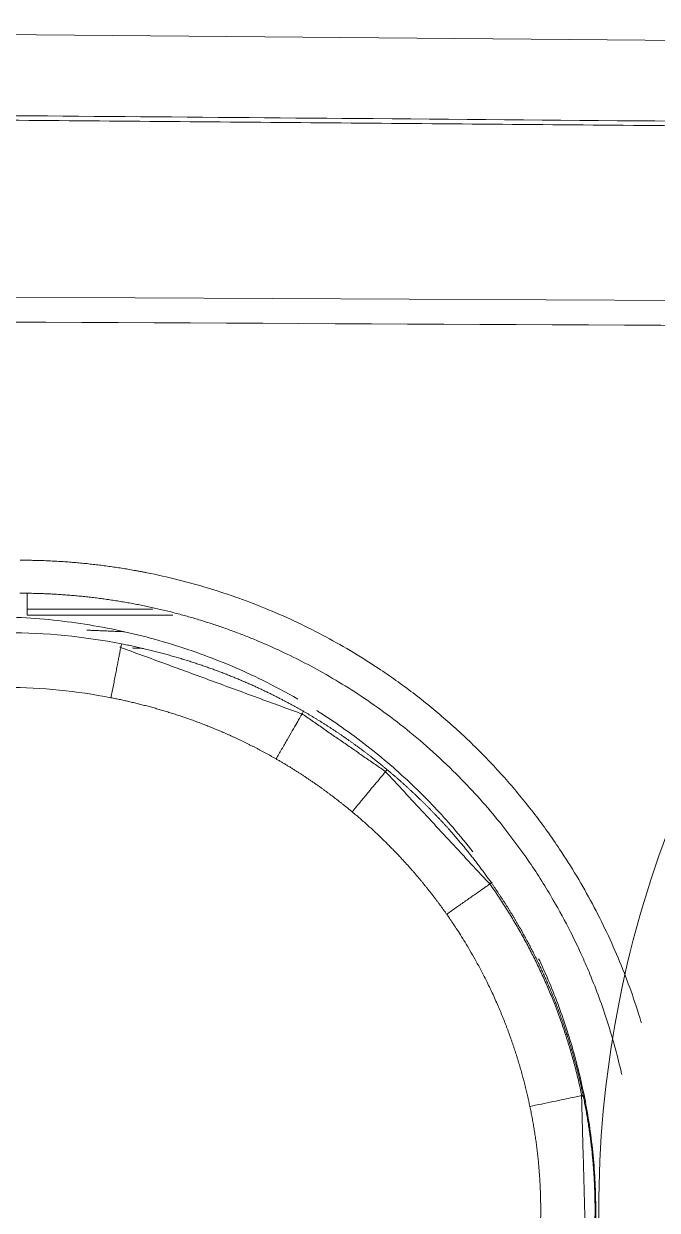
# Model space of a CAD drawing. Header units: millimetres. Extents: x 14183 to 14777, y -4239 to -3399.
# Drawn here: x 14385.709 to 14388.2, y -3481.862 to -3477.199 of the extents above; entities that cross this region are included whole.
import ezdxf

# ---------------------------------------------------------------- set-up
doc = ezdxf.new("R2010")
doc.units = ezdxf.units.MM
doc.header["$LTSCALE"] = 0.1
doc.layers.get('0').update_dxf_attribs({"lineweight": 15})

msp = doc.modelspace()

# ---------------------------------------------------------------- linework, layer by layer
at = {"linetype": 'Continuous', "lineweight": 18, "extrusion": (-1.22465e-16, -1, 0)}
for p, q in [((14390.9568, -3477.2877), (14380.8195, -3477.1992)), ((14385.7232, -3479.44), (14385.7232, -3479.5233)), ((14385.7232, -3479.4998), (14386.2174, -3479.4998)), ((14385.7232, -3479.5233), (14386.2956, -3479.5233))]:
    msp.add_line(p, q, dxfattribs=at)
at = {"linetype": 'Continuous', "lineweight": 13, "extrusion": (-1.22465e-16, -1, 0)}
msp.add_line((14380.8195, -3478.25), (14389.9312, -3478.2944), dxfattribs=at)
at = {"linetype": 'Continuous', "lineweight": 18}
msp.add_arc((14392.1945, -3481.8623), 4.225, 158.7413, 201.2587, dxfattribs=at)
for points, knots in [([(14380.8195, -3477.5205), (14381.0239, -3477.5222), (14381.5362, -3477.5264), (14382.4594, -3477.5341), (14383.6924, -3477.5443), (14385.2681, -3477.5573), (14387.2198, -3477.5734), (14389.1615, -3477.5894), (14390.4527, -3477.6001), (14390.9568, -3477.6043)], [0, 0, 0, 0, 0.060512, 0.151583, 0.273211, 0.425399, 0.61789, 0.850803, 1, 1, 1, 1]), ([(14388.0602, -3481.3293), (14388.0588, -3481.3234), (14388.0429, -3481.2538), (14388.006, -3481.1204), (14387.9519, -3480.9727), (14387.9011, -3480.8553), (14387.8545, -3480.7576), (14387.7867, -3480.6328), (14387.693, -3480.4843), (14387.5676, -3480.3166), (14387.4346, -3480.1695), (14387.3083, -3480.0505), (14387.2046, -3479.9633), (14387.1015, -3479.8858), (14387, -3479.8175), (14386.9009, -3479.7576), (14386.8049, -3479.7056), (14386.7127, -3479.6606), (14386.6445, -3479.6308), (14386.5996, -3479.6125), (14386.5768, -3479.6034), (14386.5539, -3479.5946), (14386.5309, -3479.586), (14386.5079, -3479.5777), (14386.4848, -3479.5696), (14386.4617, -3479.5618), (14386.4386, -3479.5542), (14386.4155, -3479.5469), (14386.3923, -3479.5398), (14386.369, -3479.5329), (14386.3458, -3479.5263), (14386.3225, -3479.52), (14386.2992, -3479.5138), (14386.2759, -3479.508), (14386.2526, -3479.5023), (14386.2293, -3479.4969), (14386.2059, -3479.4918), (14386.1825, -3479.4868), (14386.1592, -3479.4822), (14386.1358, -3479.4777), (14386.1125, -3479.4735), (14386.0891, -3479.4695), (14386.0657, -3479.4658), (14386.0424, -3479.4623), (14386.019, -3479.459), (14385.9957, -3479.456), (14385.9724, -3479.4532), (14385.9491, -3479.4506), (14385.9258, -3479.4483), (14385.9025, -3479.4462), (14385.8793, -3479.4443), (14385.8561, -3479.4426), (14385.8329, -3479.4412), (14385.8097, -3479.44), (14385.7866, -3479.439), (14385.7635, -3479.4382), (14385.7405, -3479.4377), (14385.7175, -3479.4373), (14385.7021, -3479.4373), (14385.6945, -3479.4373)], [0, 0, 0, 0, 0.005596, 0.065412, 0.126836, 0.149641, 0.18273, 0.226099, 0.279748, 0.343673, 0.417871, 0.461291, 0.502701, 0.5421, 0.579489, 0.614866, 0.648233, 0.679589, 0.708935, 0.716466, 0.723984, 0.731489, 0.73898, 0.746459, 0.753925, 0.761378, 0.768817, 0.776244, 0.783657, 0.791058, 0.798445, 0.80582, 0.813181, 0.820529, 0.827865, 0.835187, 0.842496, 0.849792, 0.857075, 0.864345, 0.871602, 0.878846, 0.886077, 0.893295, 0.9005, 0.907692, 0.914871, 0.922036, 0.929189, 0.936329, 0.943455, 0.950569, 0.95767, 0.964757, 0.971832, 0.978893, 0.985942, 0.992978, 1, 1, 1, 1]), ([(14385.5749, -3479.5296), (14385.6715, -3479.5296), (14385.8634, -3479.5416), (14386.1419, -3479.5919), (14386.3182, -3479.6446), (14386.4881, -3479.7058), (14386.57, -3479.7406), (14386.6956, -3479.8025), (14386.7417, -3479.8273), (14386.7865, -3479.8532)], [0, 0, 0, 0, 0.216943, 0.433887, 0.65083, 0.65083, 0.867773, 0.867773, 1, 1, 1, 1]), ([(14386.0939, -3479.6363), (14386.0977, -3479.6371), (14386.1053, -3479.6386), (14386.1166, -3479.6409), (14386.1279, -3479.6432), (14386.139, -3479.6456), (14386.1501, -3479.648), (14386.1612, -3479.6505), (14386.1721, -3479.653), (14386.183, -3479.6555), (14386.1938, -3479.6581), (14386.2046, -3479.6607), (14386.2152, -3479.6633), (14386.2258, -3479.666), (14386.2364, -3479.6687), (14386.2468, -3479.6714), (14386.2572, -3479.6742), (14386.2675, -3479.677), (14386.2777, -3479.6798), (14386.2879, -3479.6827), (14386.298, -3479.6856), (14386.308, -3479.6885), (14386.3179, -3479.6914), (14386.3278, -3479.6944), (14386.3376, -3479.6973), (14386.3473, -3479.7003), (14386.357, -3479.7034), (14386.3666, -3479.7064), (14386.3761, -3479.7095), (14386.3855, -3479.7126), (14386.3949, -3479.7157), (14386.4042, -3479.7188), (14386.4134, -3479.722), (14386.4226, -3479.7252), (14386.4316, -3479.7283), (14386.4406, -3479.7315), (14386.4496, -3479.7348), (14386.4584, -3479.738), (14386.4672, -3479.7412), (14386.476, -3479.7445), (14386.4846, -3479.7478), (14386.4932, -3479.751), (14386.5017, -3479.7543), (14386.5101, -3479.7576), (14386.5185, -3479.761), (14386.5268, -3479.7643), (14386.535, -3479.7676), (14386.5432, -3479.771), (14386.5513, -3479.7743), (14386.5593, -3479.7777), (14386.5672, -3479.781), (14386.5751, -3479.7844), (14386.5829, -3479.7878), (14386.5906, -3479.7912), (14386.5983, -3479.7945), (14386.6059, -3479.7979), (14386.6135, -3479.8013), (14386.6209, -3479.8047), (14386.6283, -3479.8081), (14386.6357, -3479.8115), (14386.6429, -3479.8149), (14386.6501, -3479.8183), (14386.6573, -3479.8217), (14386.6643, -3479.8251), (14386.6713, -3479.8285), (14386.6782, -3479.8319), (14386.6851, -3479.8353), (14386.6919, -3479.8386), (14386.6987, -3479.842), (14386.7053, -3479.8454), (14386.7119, -3479.8488), (14386.7185, -3479.8521), (14386.725, -3479.8555), (14386.7314, -3479.8588), (14386.7377, -3479.8622), (14386.744, -3479.8655), (14386.7503, -3479.8689), (14386.7564, -3479.8722), (14386.7625, -3479.8755), (14386.7686, -3479.8788), (14386.7746, -3479.8821), (14386.7805, -3479.8854), (14386.7863, -3479.8887), (14386.7921, -3479.8919), (14386.7979, -3479.8952), (14386.8036, -3479.8984), (14386.8073, -3479.9006), (14386.8092, -3479.9017)], [0, 0, 0, 0, 0.01515, 0.03022, 0.045209, 0.060117, 0.074945, 0.089692, 0.104358, 0.118943, 0.133446, 0.147869, 0.162211, 0.176472, 0.190651, 0.204749, 0.218766, 0.232702, 0.246556, 0.260329, 0.274021, 0.287631, 0.30116, 0.314607, 0.327973, 0.341258, 0.354461, 0.367583, 0.380623, 0.393583, 0.406461, 0.419257, 0.431972, 0.444606, 0.457159, 0.469631, 0.482022, 0.494331, 0.506559, 0.518707, 0.530773, 0.542759, 0.554664, 0.566488, 0.578231, 0.589894, 0.601476, 0.612978, 0.6244, 0.635741, 0.647002, 0.658183, 0.669283, 0.680304, 0.691245, 0.702107, 0.712888, 0.72359, 0.734213, 0.744756, 0.75522, 0.765605, 0.775911, 0.786138, 0.796287, 0.806357, 0.816349, 0.826262, 0.836098, 0.845856, 0.855537, 0.865139, 0.874665, 0.884114, 0.893485, 0.90278, 0.911998, 0.92114, 0.930206, 0.939195, 0.948108, 0.956946, 0.965707, 0.974393, 0.983004, 0.99154, 1, 1, 1, 1]), ([(14386.8092, -3479.9017), (14386.8126, -3479.9036), (14386.8193, -3479.9075), (14386.8294, -3479.9134), (14386.8395, -3479.9194), (14386.8495, -3479.9254), (14386.8595, -3479.9315), (14386.8694, -3479.9375), (14386.8793, -3479.9437), (14386.8891, -3479.9499), (14386.8989, -3479.9561), (14386.9087, -3479.9623), (14386.9184, -3479.9686), (14386.9281, -3479.975), (14386.9377, -3479.9814), (14386.9473, -3479.9878), (14386.9568, -3479.9942), (14386.9663, -3480.0007), (14386.9758, -3480.0073), (14386.9852, -3480.0139), (14386.9945, -3480.0205), (14387.0038, -3480.0271), (14387.0131, -3480.0338), (14387.0223, -3480.0405), (14387.0315, -3480.0473), (14387.0406, -3480.0541), (14387.0497, -3480.0609), (14387.0587, -3480.0678), (14387.0677, -3480.0746), (14387.0767, -3480.0816), (14387.0856, -3480.0885), (14387.0944, -3480.0955), (14387.1032, -3480.1025), (14387.112, -3480.1096), (14387.1207, -3480.1167), (14387.1293, -3480.1238), (14387.1351, -3480.1285), (14387.1379, -3480.1309)], [0, 0, 0, 0, 0.029198, 0.058362, 0.087492, 0.116589, 0.145651, 0.174679, 0.203672, 0.232631, 0.261554, 0.290441, 0.319293, 0.348108, 0.376887, 0.405629, 0.434334, 0.463002, 0.491631, 0.520222, 0.548774, 0.577287, 0.605761, 0.634195, 0.662589, 0.690941, 0.719253, 0.747523, 0.77575, 0.803936, 0.832078, 0.860177, 0.888231, 0.916241, 0.944207, 0.972126, 1, 1, 1, 1]), ([(14386.861, -3479.8983), (14386.8642, -3479.9003), (14386.938, -3479.9471), (14387.0741, -3480.0443), (14387.1912, -3480.1468), (14387.2729, -3480.2253), (14387.2991, -3480.2517), (14387.3494, -3480.3049), (14387.3736, -3480.3317), (14387.4241, -3480.3903), (14387.4501, -3480.4222), (14387.4748, -3480.4542)], [0, 0, 0, 0, 0.012658, 0.287837, 0.563016, 0.563016, 0.700605, 0.700605, 0.838195, 0.838195, 1, 1, 1, 1]), ([(14387.1379, -3480.1309), (14387.141, -3480.1334), (14387.147, -3480.1385), (14387.1559, -3480.146), (14387.1648, -3480.1536), (14387.1736, -3480.1612), (14387.1823, -3480.1688), (14387.1909, -3480.1764), (14387.1995, -3480.184), (14387.208, -3480.1917), (14387.2164, -3480.1993), (14387.2248, -3480.207), (14387.2331, -3480.2147), (14387.2413, -3480.2223), (14387.2494, -3480.23), (14387.2575, -3480.2377), (14387.2655, -3480.2454), (14387.2735, -3480.2531), (14387.2813, -3480.2608), (14387.2891, -3480.2685), (14387.2968, -3480.2762), (14387.3045, -3480.2839), (14387.312, -3480.2917), (14387.3196, -3480.2994), (14387.327, -3480.3071), (14387.3344, -3480.3148), (14387.3417, -3480.3225), (14387.3489, -3480.3302), (14387.3561, -3480.338), (14387.3631, -3480.3457), (14387.3702, -3480.3534), (14387.3771, -3480.3611), (14387.384, -3480.3688), (14387.3909, -3480.3765), (14387.3976, -3480.3842), (14387.4043, -3480.3919), (14387.411, -3480.3997), (14387.4176, -3480.4074), (14387.4241, -3480.4151), (14387.4305, -3480.4228), (14387.4369, -3480.4304), (14387.4432, -3480.4381), (14387.4495, -3480.4458), (14387.4557, -3480.4535), (14387.4619, -3480.4612), (14387.468, -3480.4689), (14387.474, -3480.4765), (14387.48, -3480.4842), (14387.4859, -3480.4919), (14387.4918, -3480.4995), (14387.4976, -3480.5072), (14387.5034, -3480.5148), (14387.5091, -3480.5225), (14387.5148, -3480.5301), (14387.5204, -3480.5377), (14387.5259, -3480.5453), (14387.5314, -3480.553), (14387.5369, -3480.5606), (14387.5423, -3480.5682), (14387.5458, -3480.5733), (14387.5476, -3480.5758)], [0, 0, 0, 0, 0.019384, 0.038691, 0.057923, 0.077077, 0.096156, 0.115157, 0.134082, 0.152929, 0.171699, 0.190392, 0.209008, 0.227545, 0.246005, 0.264387, 0.28269, 0.300915, 0.319062, 0.33713, 0.355119, 0.373029, 0.39086, 0.408611, 0.426283, 0.443876, 0.461389, 0.478825, 0.496183, 0.513464, 0.53067, 0.547801, 0.564858, 0.581842, 0.598753, 0.615592, 0.632361, 0.649059, 0.665687, 0.682247, 0.698739, 0.715163, 0.73152, 0.747812, 0.764038, 0.780199, 0.796296, 0.81233, 0.828301, 0.844209, 0.860056, 0.875842, 0.891568, 0.907233, 0.92284, 0.938387, 0.953876, 0.969308, 0.984682, 1, 1, 1, 1]), ([(14387.5476, -3480.5758), (14387.5497, -3480.5789), (14387.554, -3480.585), (14387.5603, -3480.5942), (14387.5666, -3480.6034), (14387.5728, -3480.6125), (14387.579, -3480.6217), (14387.5851, -3480.6309), (14387.5911, -3480.6401), (14387.597, -3480.6493), (14387.6029, -3480.6585), (14387.6088, -3480.6677), (14387.6146, -3480.6769), (14387.6203, -3480.686), (14387.6259, -3480.6952), (14387.6315, -3480.7044), (14387.6371, -3480.7136), (14387.6426, -3480.7228), (14387.648, -3480.7321), (14387.6534, -3480.7413), (14387.6587, -3480.7505), (14387.664, -3480.7598), (14387.6692, -3480.769), (14387.6744, -3480.7783), (14387.6795, -3480.7876), (14387.6846, -3480.7969), (14387.6896, -3480.8062), (14387.6945, -3480.8155), (14387.6995, -3480.8248), (14387.7043, -3480.8342), (14387.7091, -3480.8436), (14387.7139, -3480.853), (14387.7186, -3480.8624), (14387.7233, -3480.8719), (14387.7279, -3480.8813), (14387.7325, -3480.8908), (14387.737, -3480.9003), (14387.7415, -3480.9099), (14387.746, -3480.9194), (14387.7504, -3480.929), (14387.7547, -3480.9387), (14387.759, -3480.9483), (14387.7633, -3480.958), (14387.7675, -3480.9677), (14387.7717, -3480.9774), (14387.7759, -3480.9872), (14387.78, -3480.997), (14387.784, -3481.0069), (14387.7881, -3481.0167), (14387.7921, -3481.0266), (14387.796, -3481.0366), (14387.7999, -3481.0465), (14387.8038, -3481.0565), (14387.8076, -3481.0666), (14387.8114, -3481.0766), (14387.8151, -3481.0867), (14387.8188, -3481.0968), (14387.8224, -3481.107), (14387.826, -3481.1171), (14387.8296, -3481.1273), (14387.8331, -3481.1375), (14387.8366, -3481.1478), (14387.84, -3481.158), (14387.8434, -3481.1683), (14387.8467, -3481.1786), (14387.85, -3481.189), (14387.8533, -3481.1993), (14387.8565, -3481.2097), (14387.8596, -3481.2201), (14387.8627, -3481.2305), (14387.8658, -3481.241), (14387.8688, -3481.2515), (14387.8718, -3481.2619), (14387.8747, -3481.2724), (14387.8775, -3481.283), (14387.8803, -3481.2935), (14387.8831, -3481.3041), (14387.8858, -3481.3146), (14387.8885, -3481.3252), (14387.8911, -3481.3358), (14387.8937, -3481.3464), (14387.8962, -3481.3571), (14387.8987, -3481.3677), (14387.9011, -3481.3784), (14387.9035, -3481.3891), (14387.9058, -3481.3998), (14387.9073, -3481.4069), (14387.908, -3481.4105)], [0, 0, 0, 0, 0.012237, 0.024433, 0.036588, 0.048704, 0.060781, 0.072819, 0.084819, 0.096781, 0.108706, 0.120596, 0.132451, 0.144275, 0.156068, 0.167832, 0.179569, 0.191281, 0.202968, 0.214633, 0.226276, 0.237901, 0.249507, 0.261097, 0.272673, 0.284235, 0.295785, 0.307326, 0.318857, 0.330381, 0.3419, 0.353413, 0.364924, 0.376434, 0.387943, 0.399454, 0.410967, 0.422484, 0.434007, 0.445536, 0.457074, 0.468621, 0.480178, 0.491748, 0.503331, 0.514928, 0.526542, 0.538171, 0.549817, 0.561479, 0.573156, 0.584847, 0.596553, 0.608273, 0.620005, 0.631751, 0.643509, 0.655279, 0.66706, 0.678852, 0.690655, 0.702468, 0.714291, 0.726123, 0.737965, 0.749814, 0.761672, 0.773538, 0.785411, 0.797291, 0.809178, 0.821071, 0.83297, 0.844875, 0.856784, 0.868699, 0.880619, 0.892543, 0.90447, 0.916402, 0.928337, 0.940274, 0.952215, 0.964158, 0.976104, 0.988051, 1, 1, 1, 1]), ([(14387.7333, -3480.8736), (14387.7447, -3480.8975), (14387.7556, -3480.9217), (14387.7792, -3480.9764), (14387.7917, -3481.0071), (14387.8275, -3481.1007), (14387.8708, -3481.2298), (14387.9199, -3481.4338), (14387.9405, -3481.5748), (14387.9509, -3481.6819), (14387.9535, -3481.7179), (14387.9561, -3481.772), (14387.9567, -3481.7901), (14387.9573, -3481.8173), (14387.9576, -3481.8309), (14387.9577, -3481.8468), (14387.9577, -3481.8547), (14387.9577, -3481.8587), (14387.9577, -3481.8604), (14387.9577, -3481.8616), (14387.9577, -3481.8621), (14387.9575, -3481.9738), (14387.949, -3482.0867), (14387.9321, -3482.1996)], [0, 0, 0, 0, 0.063856, 0.063856, 0.14192, 0.14192, 0.298048, 0.454176, 0.610304, 0.610304, 0.688368, 0.688368, 0.7274, 0.7274, 0.746916, 0.756674, 0.761553, 0.763993, 0.765213, 0.765213, 0.766432, 0.766432, 1, 1, 1, 1])]:
    msp.add_open_spline(points, degree=3, knots=knots, dxfattribs=at)
for points, degree in [([(14390.9568, -3477.6224), (14380.8195, -3477.5383)], 1), ([(14385.6437, -3479.5923), (14385.7953, -3479.5923), (14385.9467, -3479.6076), (14386.0939, -3479.6363)], 3), ([(14386.1058, -3479.5886), (14385.9574, -3479.5825)], 1), ([(14386.8075, -3479.9135), (14386.0867, -3479.649)], 1), ([(14386.1796, -3479.6542), (14386.1375, -3479.6525)], 1), ([(14386.0523, -3479.848), (14385.9178, -3479.8217), (14385.7807, -3479.8078), (14385.6437, -3479.8077)], 3), ([(14387.1336, -3480.1397), (14386.8014, -3479.91)], 1), ([(14387.5436, -3480.5829), (14387.129, -3480.1359)], 1), ([(14387.9041, -3481.4169), (14387.8091, -3480.958), (14387.5384, -3480.5754)], 2), ([(14387.9232, -3482.2022), (14387.902, -3481.4068)], 1)]:
    msp.add_open_spline(points, degree=degree, dxfattribs=at)
at = {"linetype": 'Continuous', "lineweight": 13}
for points in [[(14389.9194, -3478.3926), (14386.8861, -3478.3778), (14383.8528, -3478.363), (14380.8195, -3478.3482)], [(14387.6989, -3481.4543), (14387.7137, -3481.4511), (14387.7441, -3481.4448), (14387.7899, -3481.4352), (14387.8324, -3481.4262), (14387.8682, -3481.4187), (14387.8946, -3481.4132), (14387.9099, -3481.41), (14387.9143, -3481.4091), (14387.9109, -3481.4098), (14387.908, -3481.4105)]]:
    msp.add_open_spline(points, degree=3, dxfattribs=at)
for points, knots in [([(14385.6956, -3479.3076), (14385.6997, -3479.3076), (14385.7081, -3479.3076), (14385.7206, -3479.3077), (14385.7331, -3479.3079), (14385.7457, -3479.3081), (14385.7582, -3479.3084), (14385.7707, -3479.3087), (14385.7832, -3479.3091), (14385.7957, -3479.3096), (14385.8082, -3479.3101), (14385.8207, -3479.3107), (14385.8332, -3479.3113), (14385.8456, -3479.312), (14385.8581, -3479.3128), (14385.8706, -3479.3136), (14385.883, -3479.3145), (14385.8955, -3479.3155), (14385.9079, -3479.3165), (14385.9204, -3479.3175), (14385.9328, -3479.3187), (14385.9453, -3479.3199), (14385.9577, -3479.3211), (14385.9701, -3479.3225), (14385.9826, -3479.3238), (14385.995, -3479.3253), (14386.0074, -3479.3268), (14386.0198, -3479.3283), (14386.0322, -3479.33), (14386.0446, -3479.3317), (14386.057, -3479.3334), (14386.0694, -3479.3352), (14386.0818, -3479.3371), (14386.0941, -3479.339), (14386.1065, -3479.341), (14386.1189, -3479.3431), (14386.1313, -3479.3452), (14386.1436, -3479.3474), (14386.156, -3479.3496), (14386.1683, -3479.3519), (14386.1807, -3479.3543), (14386.2299, -3479.3639), (14386.3154, -3479.3831), (14386.4361, -3479.4165), (14386.5549, -3479.4559), (14386.6717, -3479.501), (14386.7861, -3479.5518), (14386.8978, -3479.6082), (14387.0067, -3479.6701), (14387.1244, -3479.7448), (14387.249, -3479.8342), (14387.3781, -3479.9403), (14387.4999, -3480.0545), (14387.6139, -3480.1764), (14387.7198, -3480.3057), (14387.809, -3480.4306), (14387.8836, -3480.5486), (14387.9454, -3480.6577), (14388.0017, -3480.7696), (14388.0524, -3480.8841), (14388.0974, -3481.001), (14388.124, -3481.0818), (14388.1365, -3481.1233), (14388.137, -3481.1249)], [0, 0, 0, 0, 0.003843, 0.007685, 0.011526, 0.015365, 0.019203, 0.023041, 0.026877, 0.030712, 0.034546, 0.03838, 0.042213, 0.046046, 0.049878, 0.05371, 0.057542, 0.061374, 0.065205, 0.069037, 0.072869, 0.076701, 0.080533, 0.084366, 0.088199, 0.092033, 0.095867, 0.099703, 0.103539, 0.107376, 0.111214, 0.115054, 0.118894, 0.122737, 0.12658, 0.130425, 0.134272, 0.13812, 0.14197, 0.145822, 0.149677, 0.153533, 0.191967, 0.230307, 0.268645, 0.307077, 0.345435, 0.383756, 0.422135, 0.460664, 0.511984, 0.563122, 0.614299, 0.665435, 0.716592, 0.767989, 0.806545, 0.844962, 0.883333, 0.921749, 0.960138, 0.998505, 1, 1, 1, 1]), ([(14386.7015, -3480.0885), (14386.6981, -3480.0866), (14386.6913, -3480.0827), (14386.6812, -3480.077), (14386.671, -3480.0713), (14386.6609, -3480.0658), (14386.6507, -3480.0603), (14386.6406, -3480.0549), (14386.6304, -3480.0495), (14386.6203, -3480.0442), (14386.6101, -3480.039), (14386.6, -3480.0339), (14386.5898, -3480.0289), (14386.5797, -3480.0239), (14386.5696, -3480.019), (14386.5594, -3480.0141), (14386.5493, -3480.0094), (14386.5392, -3480.0047), (14386.5291, -3480), (14386.519, -3479.9955), (14386.5089, -3479.991), (14386.4988, -3479.9866), (14386.4887, -3479.9822), (14386.4787, -3479.9779), (14386.4686, -3479.9737), (14386.4586, -3479.9696), (14386.4485, -3479.9655), (14386.4385, -3479.9614), (14386.4285, -3479.9575), (14386.4185, -3479.9536), (14386.4085, -3479.9497), (14386.3986, -3479.946), (14386.3886, -3479.9423), (14386.3787, -3479.9386), (14386.3687, -3479.935), (14386.3588, -3479.9315), (14386.3489, -3479.928), (14386.3391, -3479.9246), (14386.3292, -3479.9213), (14386.3194, -3479.918), (14386.3095, -3479.9148), (14386.2997, -3479.9116), (14386.2899, -3479.9085), (14386.2802, -3479.9054), (14386.2704, -3479.9024), (14386.2607, -3479.8995), (14386.251, -3479.8966), (14386.2413, -3479.8938), (14386.2316, -3479.891), (14386.222, -3479.8883), (14386.2123, -3479.8856), (14386.2027, -3479.883), (14386.1931, -3479.8804), (14386.1836, -3479.8779), (14386.174, -3479.8755), (14386.1645, -3479.873), (14386.155, -3479.8707), (14386.1456, -3479.8684), (14386.1361, -3479.8661), (14386.1267, -3479.8639), (14386.1173, -3479.8618), (14386.108, -3479.8597), (14386.0986, -3479.8576), (14386.0893, -3479.8556), (14386.08, -3479.8536), (14386.0708, -3479.8517), (14386.0615, -3479.8498), (14386.0554, -3479.8486), (14386.0523, -3479.848)], [0, 0, 0, 0, 0.016808, 0.033565, 0.05027, 0.066923, 0.083525, 0.100076, 0.116575, 0.133023, 0.14942, 0.165765, 0.182058, 0.198301, 0.214492, 0.230632, 0.246721, 0.262759, 0.278746, 0.294682, 0.310567, 0.326401, 0.342185, 0.357918, 0.3736, 0.389231, 0.404812, 0.420342, 0.435822, 0.451251, 0.466629, 0.481957, 0.497234, 0.512461, 0.527637, 0.542763, 0.557838, 0.572862, 0.587836, 0.60276, 0.617633, 0.632455, 0.647227, 0.661948, 0.676618, 0.691238, 0.705807, 0.720325, 0.734793, 0.74921, 0.763576, 0.777891, 0.792155, 0.806369, 0.820532, 0.834644, 0.848704, 0.862714, 0.876673, 0.890581, 0.904437, 0.918243, 0.931997, 0.9457, 0.959352, 0.972953, 0.986502, 1, 1, 1, 1]), ([(14386.7015, -3480.0885), (14386.7086, -3480.0761), (14386.7159, -3480.0633), (14386.7305, -3480.0379), (14386.7378, -3480.0252), (14386.7519, -3480.0007), (14386.7587, -3479.9888), (14386.7714, -3479.9667), (14386.7773, -3479.9565), (14386.7878, -3479.9384), (14386.7923, -3479.9305), (14386.7999, -3479.9175), (14386.8028, -3479.9123), (14386.8072, -3479.9048), (14386.8086, -3479.9024), (14386.8099, -3479.9003), (14386.8099, -3479.9004), (14386.8092, -3479.9017)], [0, 0, 0, 0, 0.125, 0.125, 0.25, 0.25, 0.375, 0.375, 0.5, 0.5, 0.625, 0.625, 0.75, 0.75, 0.875, 0.875, 1, 1, 1, 1]), ([(14387.0002, -3480.2964), (14386.9972, -3480.2938), (14386.991, -3480.2887), (14386.9817, -3480.2811), (14386.9723, -3480.2735), (14386.9628, -3480.266), (14386.9533, -3480.2584), (14386.9436, -3480.2509), (14386.9339, -3480.2434), (14386.9242, -3480.236), (14386.9143, -3480.2286), (14386.9044, -3480.2212), (14386.8944, -3480.2139), (14386.8844, -3480.2065), (14386.8742, -3480.1993), (14386.864, -3480.192), (14386.8537, -3480.1848), (14386.8433, -3480.1777), (14386.8329, -3480.1706), (14386.8223, -3480.1635), (14386.8117, -3480.1564), (14386.801, -3480.1494), (14386.7903, -3480.1425), (14386.7795, -3480.1356), (14386.7685, -3480.1287), (14386.7576, -3480.1219), (14386.7465, -3480.1151), (14386.7354, -3480.1084), (14386.7241, -3480.1017), (14386.7128, -3480.0951), (14386.7053, -3480.0907), (14386.7015, -3480.0885)], [0, 0, 0, 0, 0.032922, 0.065956, 0.099103, 0.132361, 0.165732, 0.199214, 0.232808, 0.266512, 0.300328, 0.334253, 0.368289, 0.402436, 0.436693, 0.471062, 0.505541, 0.540131, 0.574833, 0.609646, 0.644571, 0.679608, 0.714757, 0.750018, 0.785391, 0.820877, 0.856476, 0.892187, 0.928012, 0.963949, 1, 1, 1, 1]), ([(14387.0002, -3480.2964), (14387.0095, -3480.2852), (14387.0191, -3480.2737), (14387.0382, -3480.2507), (14387.0477, -3480.2393), (14387.0661, -3480.2171), (14387.075, -3480.2064), (14387.0915, -3480.1865), (14387.0991, -3480.1773), (14387.1126, -3480.1612), (14387.1184, -3480.1542), (14387.1279, -3480.1428), (14387.1316, -3480.1384), (14387.1368, -3480.1322), (14387.1383, -3480.1303), (14387.1395, -3480.129), (14387.1391, -3480.1295), (14387.1379, -3480.1309)], [0, 0, 0, 0, 0.125, 0.125, 0.25, 0.25, 0.375, 0.375, 0.5, 0.5, 0.625, 0.625, 0.75, 0.75, 0.875, 0.875, 1, 1, 1, 1]), ([(14387.3719, -3480.699), (14387.3697, -3480.6959), (14387.3653, -3480.6896), (14387.3586, -3480.6803), (14387.3518, -3480.6709), (14387.3448, -3480.6614), (14387.3378, -3480.6519), (14387.3306, -3480.6424), (14387.3234, -3480.6328), (14387.316, -3480.6232), (14387.3085, -3480.6135), (14387.3008, -3480.6038), (14387.2931, -3480.5941), (14387.2852, -3480.5843), (14387.2772, -3480.5745), (14387.2691, -3480.5647), (14387.2608, -3480.5549), (14387.2524, -3480.545), (14387.2439, -3480.5351), (14387.2353, -3480.5252), (14387.2265, -3480.5153), (14387.2176, -3480.5053), (14387.2085, -3480.4953), (14387.1982, -3480.4841), (14387.1864, -3480.4714), (14387.1732, -3480.4575), (14387.1595, -3480.4434), (14387.1454, -3480.4291), (14387.131, -3480.4147), (14387.1161, -3480.4002), (14387.1008, -3480.3856), (14387.0852, -3480.3709), (14387.069, -3480.3561), (14387.0525, -3480.3413), (14387.0355, -3480.3263), (14387.0181, -3480.3113), (14387.0062, -3480.3014), (14387.0002, -3480.2964)], [0, 0, 0, 0, 0.020773, 0.041732, 0.062878, 0.084209, 0.105726, 0.12743, 0.149319, 0.171395, 0.193656, 0.216104, 0.238738, 0.261559, 0.284565, 0.307758, 0.331138, 0.354705, 0.378459, 0.4024, 0.42653, 0.450848, 0.475354, 0.500049, 0.534435, 0.569498, 0.605238, 0.641655, 0.678752, 0.716529, 0.754988, 0.794127, 0.833947, 0.874446, 0.915622, 0.957474, 1, 1, 1, 1]), ([(14387.3719, -3480.699), (14387.384, -3480.6904), (14387.3965, -3480.6817), (14387.4215, -3480.6641), (14387.434, -3480.6553), (14387.4581, -3480.6384), (14387.4698, -3480.6302), (14387.4913, -3480.6151), (14387.5012, -3480.6082), (14387.5184, -3480.596), (14387.5258, -3480.5909), (14387.5377, -3480.5825), (14387.5422, -3480.5794), (14387.5483, -3480.5752), (14387.5499, -3480.5741), (14387.5506, -3480.5737), (14387.5496, -3480.5744), (14387.5476, -3480.5758)], [0, 0, 0, 0, 0.125, 0.125, 0.25, 0.25, 0.375, 0.375, 0.5, 0.5, 0.625, 0.625, 0.75, 0.75, 0.875, 0.875, 1, 1, 1, 1]), ([(14387.6989, -3481.4543), (14387.6981, -3481.4507), (14387.6967, -3481.4437), (14387.6943, -3481.433), (14387.6919, -3481.4224), (14387.6895, -3481.4116), (14387.687, -3481.4009), (14387.6844, -3481.3901), (14387.6817, -3481.3792), (14387.679, -3481.3683), (14387.6762, -3481.3574), (14387.6733, -3481.3464), (14387.6703, -3481.3354), (14387.6673, -3481.3243), (14387.6642, -3481.3132), (14387.661, -3481.3021), (14387.6577, -3481.2909), (14387.6543, -3481.2796), (14387.6509, -3481.2684), (14387.6474, -3481.2571), (14387.6438, -3481.2457), (14387.6401, -3481.2344), (14387.6363, -3481.223), (14387.6325, -3481.2115), (14387.6285, -3481.2), (14387.6245, -3481.1885), (14387.6204, -3481.177), (14387.6162, -3481.1654), (14387.6119, -3481.1538), (14387.6075, -3481.1421), (14387.603, -3481.1305), (14387.5985, -3481.1188), (14387.5938, -3481.1071), (14387.589, -3481.0953), (14387.5842, -3481.0835), (14387.5792, -3481.0717), (14387.5684, -3481.0465), (14387.5517, -3481.0092), (14387.5288, -3480.9616), (14387.5063, -3480.9179), (14387.4847, -3480.8781), (14387.464, -3480.8421), (14387.4447, -3480.8098), (14387.4268, -3480.781), (14387.4105, -3480.7558), (14387.3959, -3480.7339), (14387.3833, -3480.7153), (14387.3754, -3480.7041), (14387.3719, -3480.699)], [0, 0, 0, 0, 0.013048, 0.026168, 0.039362, 0.052627, 0.065965, 0.079376, 0.09286, 0.106416, 0.120044, 0.133745, 0.147519, 0.161366, 0.175284, 0.189276, 0.20334, 0.217477, 0.231686, 0.245968, 0.260323, 0.27475, 0.28925, 0.303822, 0.318468, 0.333185, 0.347976, 0.362839, 0.377775, 0.392783, 0.407864, 0.423018, 0.438245, 0.453544, 0.468916, 0.484361, 0.499879, 0.568283, 0.632102, 0.691336, 0.745984, 0.796045, 0.841518, 0.882401, 0.918692, 0.95039, 0.977493, 1, 1, 1, 1]), ([(14387.908, -3481.4105), (14387.9089, -3481.4144), (14387.9105, -3481.4224), (14387.9129, -3481.4344), (14387.9152, -3481.4463), (14387.9175, -3481.4583), (14387.9197, -3481.4703), (14387.9219, -3481.4823), (14387.9239, -3481.4943), (14387.926, -3481.5064), (14387.9279, -3481.5184), (14387.9298, -3481.5304), (14387.9316, -3481.5425), (14387.9333, -3481.5545), (14387.935, -3481.5666), (14387.9366, -3481.5787), (14387.9382, -3481.5907), (14387.9396, -3481.6028), (14387.9411, -3481.6149), (14387.9424, -3481.6269), (14387.9437, -3481.639), (14387.9449, -3481.6511), (14387.946, -3481.6632), (14387.9471, -3481.6753), (14387.9481, -3481.6873), (14387.949, -3481.6994), (14387.9499, -3481.7115), (14387.9507, -3481.7236), (14387.9514, -3481.7357), (14387.9521, -3481.7477), (14387.9527, -3481.7598), (14387.9532, -3481.7719), (14387.9537, -3481.7839), (14387.954, -3481.796), (14387.9544, -3481.808), (14387.9546, -3481.8201), (14387.9548, -3481.8321), (14387.9549, -3481.8441), (14387.955, -3481.8562), (14387.9549, -3481.8682), (14387.9549, -3481.8802), (14387.9547, -3481.8922), (14387.9545, -3481.9041), (14387.9542, -3481.9161), (14387.9539, -3481.9281), (14387.9535, -3481.94), (14387.953, -3481.9519), (14387.9524, -3481.9639), (14387.9518, -3481.9758), (14387.9512, -3481.9876), (14387.9505, -3481.9995), (14387.9497, -3482.0114), (14387.9488, -3482.0232), (14387.9479, -3482.035), (14387.9469, -3482.0468), (14387.9459, -3482.0586), (14387.9448, -3482.0704), (14387.9437, -3482.0821), (14387.9424, -3482.0938), (14387.9412, -3482.1055), (14387.9398, -3482.1172), (14387.9385, -3482.1289), (14387.937, -3482.1405), (14387.9355, -3482.1521), (14387.9339, -3482.1637), (14387.9323, -3482.1753), (14387.9306, -3482.1868), (14387.9295, -3482.1945), (14387.9289, -3482.1983)], [0, 0, 0, 0, 0.015399, 0.030798, 0.046195, 0.06159, 0.076983, 0.092373, 0.107761, 0.123145, 0.138525, 0.153901, 0.169273, 0.18464, 0.200003, 0.21536, 0.230711, 0.246057, 0.261396, 0.276729, 0.292056, 0.307376, 0.322688, 0.337994, 0.353291, 0.368582, 0.383864, 0.399138, 0.414404, 0.429661, 0.44491, 0.46015, 0.475381, 0.490603, 0.505816, 0.521018, 0.53621, 0.551391, 0.566561, 0.581719, 0.596866, 0.612, 0.627121, 0.64223, 0.657325, 0.672406, 0.687472, 0.702525, 0.717562, 0.732584, 0.747591, 0.762582, 0.777556, 0.792514, 0.807454, 0.822378, 0.837284, 0.852172, 0.867042, 0.881893, 0.896725, 0.911539, 0.926333, 0.941107, 0.955861, 0.970595, 0.985308, 1, 1, 1, 1]), ([(14387.7178, -3482.1658), (14387.7184, -3482.1618), (14387.7197, -3482.1532), (14387.7217, -3482.1393), (14387.7239, -3482.1232), (14387.7263, -3482.1051), (14387.7287, -3482.0849), (14387.7311, -3482.0626), (14387.7335, -3482.0382), (14387.7357, -3482.0117), (14387.7377, -3481.9831), (14387.7394, -3481.9524), (14387.7407, -3481.9195), (14387.7414, -3481.8846), (14387.7415, -3481.8476), (14387.741, -3481.8148), (14387.7401, -3481.7868), (14387.7391, -3481.7645), (14387.7379, -3481.7422), (14387.7364, -3481.7198), (14387.7347, -3481.6975), (14387.7327, -3481.6753), (14387.7304, -3481.653), (14387.7279, -3481.6308), (14387.7252, -3481.6086), (14387.7222, -3481.5864), (14387.7189, -3481.5643), (14387.7154, -3481.5422), (14387.7117, -3481.5201), (14387.7077, -3481.4981), (14387.7034, -3481.4762), (14387.7004, -3481.4616), (14387.6989, -3481.4543)], [0, 0, 0, 0, 0.016787, 0.036485, 0.059094, 0.084614, 0.113046, 0.144389, 0.178645, 0.215811, 0.255889, 0.298878, 0.344776, 0.393584, 0.4453, 0.499923, 0.531179, 0.562435, 0.59369, 0.624945, 0.6562, 0.687454, 0.718709, 0.749964, 0.781219, 0.812474, 0.843729, 0.874984, 0.906238, 0.937493, 0.968747, 1, 1, 1, 1])]:
    msp.add_open_spline(points, degree=3, knots=knots, dxfattribs=at)
msp.add_rational_spline([(14386.0939, -3479.6363), (14386.0945, -3479.6321), (14386.0778, -3479.7172), (14386.0523, -3479.848)], [0.999999846296, 0.828909578397, 0.82891520134, 1.00001671513], degree=3, dxfattribs=at)

doc.saveas('drawing.dxf')
